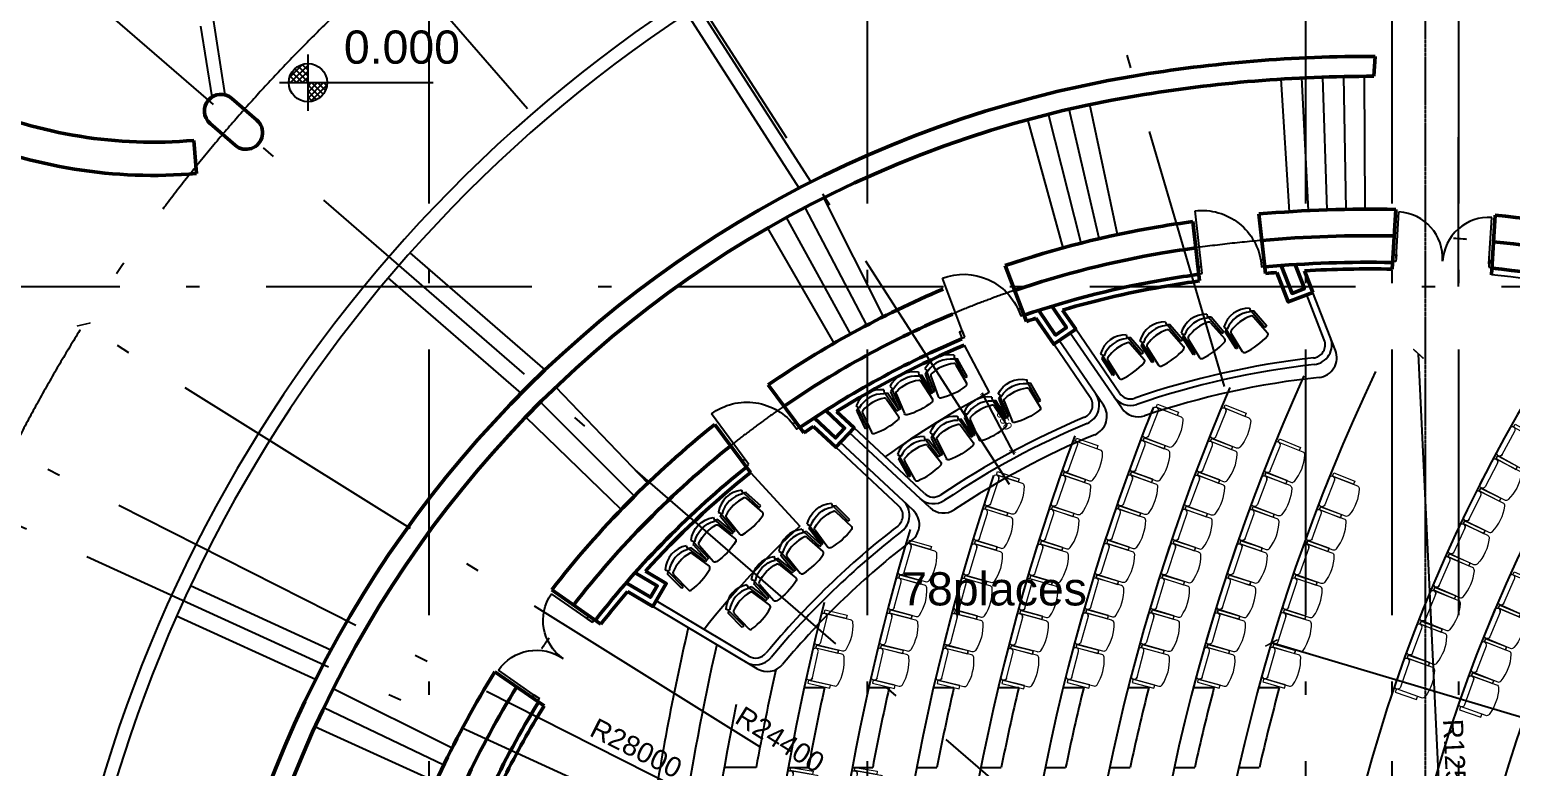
# Model space of a CAD drawing. Header units: millimetres. Extents: x 2558 to 253942, y 1343 to 186042.
# Drawn here: x 147993 to 170299, y 151502 to 162610 of the extents above; entities that cross this region are included whole.
import ezdxf

# ---------------------------------------------------------------- set-up
doc = ezdxf.new("R2010")
doc.units = ezdxf.units.MM
for name, pattern in [('DASHED', [0.75, 0.5, -0.25]), ('DOGSL_1', [0]), ('OSY', [6200, 4000, -1000, 200, -1000])]:
    doc.linetypes.add(name, pattern=pattern)
for name, color, linetype in [('axes', 40, 'OSY'), ('dim100', 7, 'Continuous'), ('DV', 70, 'Continuous'), ('F', 4, 'Continuous'), ('Furniture', 61, 'Continuous'), ('P', 3, 'Continuous'), ('R', 7, 'Continuous'), ('SEATS PARTER 54sm', 9, 'Continuous'), ('Text', 179, 'Continuous')]:
    doc.layers.add(name, color=color, linetype=linetype)
doc.layers.add('Kolumns', color=5, linetype='Continuous', lineweight=50)
doc.layers.add('ST', color=5, linetype='Continuous', lineweight=50)
doc.styles.add('DIM100', font='arial.ttf')
doc.styles.add('dim200', font='arial.ttf')
doc.styles.add('DIM_150', font='arial.ttf')
doc.dimstyles.new('DIM 50', dxfattribs={"dimtxt": 130, "dimasz": 75, "dimexe": 50, "dimexo": 50, "dimgap": 40, "dimtad": 1, "dimdec": 0, "dimzin": 0, "dimdsep": 46, "dimtxsty": 'dim200', "dimblk": 'ARCHTICK', "dimcen": 50, "dimdle": 50, "dimclrd": 256, "dimclre": 256, "dimclrt": 256, "dimaunit": 1, "dimadec": 4, "dimazin": 0, "dimtfac": 1, "dimtdec": 0, "dimtix": 1, "dimtofl": 0, "dimtmove": 0, "dimatfit": 0, "dimldrblk": 'DOT', "dimfxl": 1, "dimtolj": 1, "dimtzin": 0, "dimarcsym": 0})
doc.dimstyles.new('DIM100', dxfattribs={"dimtxt": 300, "dimasz": 150, "dimexe": 0, "dimexo": 100, "dimgap": 100, "dimtad": 1, "dimdec": 0, "dimzin": 0, "dimdsep": 46, "dimtxsty": 'DIM100', "dimblk": 'ARCHTICK', "dimcen": 200, "dimdle": 0.5, "dimclrt": 256, "dimaunit": 1, "dimazin": 0, "dimtfac": 1, "dimtdec": 0, "dimtix": 1, "dimtofl": 0, "dimtmove": 2, "dimatfit": 0, "dimldrblk": 'DOT', "dimfxl": 0, "dimtvp": 1.5, "dimtolj": 1, "dimtzin": 0, "dimarcsym": 0})

# ---------------------------------------------------------------- blocks, each defined once
blk = doc.blocks.new('otmetka')
at = {"color": 0}
for p, q in [((-277, 77), (-76, 278)), ((-263, 0), (1, 264)), ((1, 99), (-147, 247)), ((1, 189), (-85, 275)), ((-262, 0), (-286, 24)), ((-172, 0), (-270, 98)), ((-81, 0), (-240, 158)), ((1, 8), (-198, 208)), ((-172, 0), (1, 173)), ((-82, 0), (1, 83)), ((1, -234), (235, 0)), ((1, -144), (145, 0)), ((1, -53), (54, 0)), ((230, -175), (54, 0)), ((264, -119), (145, 0)), ((285, -49), (235, 0)), ((185, -221), (1, -37)), ((131, -257), (1, -128)), ((64, -281), (1, -218)), ((40, -285), (286, -39))]:
    blk.add_line(p, q, dxfattribs=at)
for p, q in [((0, 426), (0, -426)), ((-426, 0), (1885, 0))]:
    blk.add_line(p, q)
blk.add_circle((0, 0), 288)
blk = doc.blocks.new('_ArchTick')
at = {"color": 0, "linetype": 'ByBlock', "const_width": 0.15}
blk.add_lwpolyline([(-0.5, -0.5), (0.5, 0.5)], dxfattribs=at)
blk = doc.blocks.new('*D461')
at = {"layer": 'Defpoints', "color": 0, "transparency": 16777216}
for p in [(168900, 157729), (169501, 145243)]:
    blk.add_point(p, dxfattribs=at)
at = {"layer": 'dim100', "color": 0, "lineweight": -2, "transparency": 16777216}
blk.add_line((169501, 145243), (168900, 157729), dxfattribs=at)
at = {"layer": 'dim100', "color": 0, "lineweight": -2, "transparency": 16777216, "xscale": 150, "yscale": 150, "zscale": 150, "rotation": 92.7591076585115}
blk.add_blockref('_ArchTick', (168900, 157729), dxfattribs=at)
at = {"layer": 'dim100', "transparency": 16777216, "insert": (169453, 151498), "char_height": 300, "attachment_point": 5, "rotation": 272.7591, "style": 'DIM100'}
blk.add_mtext('\\A1;R12500', dxfattribs=at)
blk = doc.blocks.new('_Dot')
at = {"layer": 'P', "color": 0, "lineweight": -2}
blk.add_line((-0.5, 0), (-1, 0), dxfattribs=at)
at = {"layer": 'P', "color": 0, "const_width": 0.5}
blk.add_lwpolyline([(-0.25, 0, 1), (0.25, 0, 1)], format="xyb", close=True, dxfattribs=at)
blk = doc.blocks.new('*D288')
at = {"layer": 'axes', "color": 0, "lineweight": -2, "transparency": 16777216}
blk.add_line((169502, 145243), (144517, 157885), dxfattribs=at)
at = {"layer": 'Defpoints', "color": 0, "transparency": 16777216}
for p in [(144518, 157885), (169501, 145243)]:
    blk.add_point(p, dxfattribs=at)
at = {"layer": 'axes', "color": 0, "lineweight": -2, "transparency": 16777216, "xscale": 150, "yscale": 150, "zscale": 150, "rotation": 153.1605896453063}
blk.add_blockref('_ArchTick', (144518, 157885), dxfattribs=at)
at = {"layer": 'axes', "transparency": 16777216, "insert": (157124, 151790), "char_height": 300, "attachment_point": 5, "rotation": 333.1606, "style": 'DIM100'}
blk.add_mtext('\\A1;R28000', dxfattribs=at)
blk = doc.blocks.new('*D289')
at = {"layer": 'axes', "color": 0, "lineweight": -2, "transparency": 16777216}
blk.add_line((169502, 145243), (148807, 158171), dxfattribs=at)
at = {"layer": 'Defpoints', "color": 0, "transparency": 16777216}
for p in [(148807, 158171), (169501, 145243)]:
    blk.add_point(p, dxfattribs=at)
at = {"layer": 'axes', "color": 0, "lineweight": -2, "transparency": 16777216, "xscale": 150, "yscale": 150, "zscale": 150, "rotation": 148.0070886636174}
blk.add_blockref('_ArchTick', (148807, 158171), dxfattribs=at)
at = {"layer": 'axes', "transparency": 16777216, "insert": (159289, 151922), "char_height": 300, "attachment_point": 5, "rotation": 328.0071, "style": 'DIM100'}
blk.add_mtext('\\A1;R24400', dxfattribs=at)
blk = doc.blocks.new('*D300')
at = {"layer": 'Defpoints', "color": 0, "transparency": 16777216}
for p in [(166687, 153376), (194001, 145243)]:
    blk.add_point(p, dxfattribs=at)
at = {"layer": 'dim100', "color": 0, "lineweight": -2, "transparency": 16777216}
blk.add_line((194002, 145243), (166686, 153376), dxfattribs=at)
at = {"layer": 'dim100', "color": 0, "lineweight": -2, "transparency": 16777216, "xscale": 150, "yscale": 150, "zscale": 150, "rotation": 163.4195915115752}
blk.add_blockref('_ArchTick', (166687, 153376), dxfattribs=at)
at = {"layer": 'dim100', "transparency": 16777216, "insert": (180416, 149552), "char_height": 300, "attachment_point": 5, "rotation": 343.4196, "style": 'DIM100'}
blk.add_mtext('\\A1;R28500', dxfattribs=at)
blk = doc.blocks.new('77')
at = {"layer": 'DV'}
for p, q in [((50, 0), (50, -700)), ((1450, 0), (1450, -700))]:
    blk.add_line(p, q, dxfattribs=at)
for points in [[(50, 50), (0, 50), (0, -50), (50, -50)], [(1450, 50), (1500, 50), (1500, -50), (1450, -50)]]:
    blk.add_lwpolyline(points, close=True, dxfattribs=at)
for centre, start, end in [((50, 0), 270, 0), ((1450, 0), 180, 270)]:
    blk.add_arc(centre, 700, start, end, dxfattribs=at)
blk = doc.blocks.new('90')
at = {"layer": 'DV'}
blk.add_line((50, 0), (50, -900), dxfattribs=at)
for points in [[(50, 50), (50, -50), (0, -50), (0, 50)], [(1000, 50), (1000, -50), (950, -50), (950, 50)]]:
    blk.add_lwpolyline(points, close=True, dxfattribs=at)
blk.add_arc((50, 0), 900, 270, 0, dxfattribs=at)
blk = doc.blocks.new('C430')
at = {"linetype": 'DOGSL_1'}
for p, q in [((82, 190), (-210, 216)), ((211, 220), (160, 197)), ((82, -190), (-210, -216)), ((211, -220), (160, -197))]:
    blk.add_line(p, q, dxfattribs=at)
at = {"linetype": 'Continuous'}
for p, q in [((-129, 231), (-129, 261)), ((174, 204), (143, 248)), ((-129, -231), (-129, -261)), ((174, -204), (143, -248))]:
    blk.add_line(p, q, dxfattribs=at)
for p, q in [((-129, 261), (140, 242)), ((-129, 231), (165, 212)), ((-129, -231), (165, -212)), ((-129, -261), (140, -242))]:
    blk.add_line(p, q)
at = {"linetype": 'DOGSL_1'}
for centre, radius, start, end in [((-173, 159), 76.7, 142.3214, 155.7722), ((-212, 189), 27.4, 86.0279, 142.3212), ((77, 154), 36.8, 56.371, 82.2515), ((81, 157), 32.5, 24.2753, 58.9946), ((-173, -159), 76.7, 204.2278, 217.6786), ((77, -154), 36.8, 277.7485, 303.629), ((81, -157), 32.5, 301.0054, 335.7247), ((-212, -189), 27.4, 217.6788, 273.9721)]:
    blk.add_arc(centre, radius, start, end, dxfattribs=at)
for centre, radius, start, end in [((-76, 0), 361, 322.5632, 37.4365), ((685, 0), 947, 168.423, 191.577)]:
    blk.add_arc(centre, radius, start, end)
at = {"linetype": 'Continuous'}
for centre, radius, start, end in [((-415, 1), 552, 342.0039, 17.8524), ((-150, 0), 368, 327.6371, 32.3629)]:
    blk.add_arc(centre, radius, start, end, dxfattribs=at)
blk = doc.blocks.new('*D348')
at = {"layer": 'Defpoints', "color": 0, "transparency": 16777216}
for p in [(162439, 157147), (162793, 156259), (162881, 156306)]:
    blk.add_point(p, dxfattribs=at)
at = {"layer": 'dim100', "lineweight": -2, "transparency": 16777216}
for p, q in [((162395, 157123), (162306, 157077)), ((162327, 157144), (162816, 156215)), ((162837, 156283), (162748, 156236))]:
    blk.add_line(p, q, dxfattribs=at)
at = {"layer": 'dim100', "lineweight": -2, "transparency": 16777216, "xscale": 75, "yscale": 75, "zscale": 75}
for p, rotation in [((162350, 157100), 117.749181228183), ((162793, 156259), 297.749181228183)]:
    blk.add_blockref('_ArchTick', p, dxfattribs=dict(at, rotation=rotation))
at = {"layer": 'dim100', "transparency": 16777216, "insert": (162666, 156729), "char_height": 130, "attachment_point": 5, "rotation": 297.7492, "style": 'dim200'}
blk.add_mtext('\\A1;950', dxfattribs=at)

msp = doc.modelspace()

# ---------------------------------------------------------------- linework, layer by layer
at = {"layer": 'axes'}
for p, q in [((154001.4, 182593.4), (154001.4, 101893.4)), ((160601.4, 182593.4), (160601.4, 101893.4)), ((167201.4, 182593.4), (167201.4, 101893.4)), ((168501.4, 182593.4), (168501.4, 101893.4)), ((169501.4, 182593.4), (169501.4, 101893.4)), ((165979.7, 157237.1), (159077.3, 180744.6)), ((155487.4, 161416.4), (141773.2, 177243.4)), ((162743.4, 155759.1), (149497.7, 176369.8)), ((169501.4, 145243.4), (141538.7, 169473.3)), ((158131, 150436.1), (135845, 160613.8)), ((132951.4, 158743.4), (248059.2, 158743.4))]:
    msp.add_line(p, q, dxfattribs=at)
at = {"layer": 'axes', "color": 7}
msp.add_line((169501.4, 158743.4), (169501.4, 160993.4), dxfattribs=at)
at = {"layer": 'axes'}
msp.add_lwpolyline([(184501.4, 156693.7, -0.085567), (174506.5, 158416.8, 0.1275351), (165054.7, 159248.2, 0.8463785), (165054.7, 131238.7, 0.1275351), (174506.5, 132070, -0.085567), (184501.4, 133793.1, 0.0760907)], format="xyb", dxfattribs=at)
for radius, end in [(32000, 270), (30000, 271.14599), (28000, 270), (24400, 270)]:
    msp.add_arc((169501.4, 145243.4), radius, 90, end, dxfattribs=at)
at = {"layer": 'F'}
msp.add_arc((168177.4, 140606.1), 18401.8, 77.08758, 84.30846, dxfattribs=at)
at = {"layer": 'Kolumns'}
msp.add_lwpolyline([(151035.9, 161574.7, 1), (150708.5, 161196.8), (151086.3, 160869.4, 1), (151413.8, 161247.2)], format="xyb", close=True, dxfattribs=at)
for points in [[(166543.7, 159437.2, -0.0263706), (168535, 159504.5, -0.0263706)], [(162819.9, 158684, -0.040646), (165054.7, 159248.2, -0.0066296), (165550.1, 159324.4, -0.0066296)], [(170032.4, 159416.6, -0.0319745), (172415.8, 159026.6, -0.0319745)], [(166588.8, 159039.6, -0.0260042), (168510.9, 159104.9, -0.0260042)], [(162962.3, 158310, -0.0403902), (165120.8, 158853.7, -0.0064863), (165595.2, 158926.8, -0.0064863)], [(170008.4, 159017.1, -0.0316108), (172314.7, 158639.4, -0.0316108)], [(159351.2, 156941, -0.0509956), (161885.4, 158328.3, -0.0509956)], [(159589.6, 156619.5, -0.0504838), (162027.8, 157954.2, -0.0504838)], [(156180.8, 153946.1, -0.0595489), (158547.9, 156345.4, -0.0595489)], [(156509.8, 153717.7, -0.0589081), (158786.3, 156023.9, -0.0589081)], [(153949, 149790.2, -0.057079), (155325.4, 152714, -0.057079)], [(154332.5, 149675.4, -0.0564384), (155654.4, 152485.5, -0.0564384)]]:
    msp.add_lwpolyline(points, format="xyb", dxfattribs=at)
for points in [[(166833.8, 159059), (166996.8, 158639), (167183.2, 158711.4), (167042.9, 159073.1)], [(163183.1, 158382.9), (163436.8, 158012.3), (163601.9, 158125.3), (163382.7, 158445.3)], [(159806.6, 156761.3), (160125.6, 156463.7), (160262, 156609.9), (159978.8, 156874.1)], [(156972.6, 154281.1), (157337.6, 154063.1), (157440.1, 154234.8), (157106.9, 154433.8)]]:
    msp.add_lwpolyline(points, dxfattribs=at)
at = {"layer": 'P'}
for p, q in [((159756, 160315.1), (157943.7, 163135)), ((150935.7, 161627.5), (150738.7, 162892.9)), ((159577.3, 160223.2), (157884.4, 162857.4)), ((150738.1, 161596.7), (150571.9, 162664.5)), ((166958.2, 159869.3), (166831.8, 161865.3)), ((167242.9, 159885.2), (167146.1, 161882.9)), ((167527.9, 159896.9), (167460.6, 161895.8)), ((167813.1, 159904.4), (167775.3, 161904.1)), ((168098.3, 159907.7), (168090.1, 161907.7)), ((163821.1, 159397.6), (163330.7, 161336.5)), ((164094, 159463.8), (163640.9, 161411.8)), ((164368.1, 159524.8), (163952.6, 161481.2)), ((163549.6, 159326.1), (163021.9, 161255.3)), ((160848.2, 158290.1), (159950.6, 160077.3)), ((160351.4, 158028.4), (159385.6, 159779.8)), ((160598.6, 158161.7), (159666.7, 159931.3)), ((160106.8, 157890.5), (159107.6, 159623)), ((155752.7, 157487.5), (153719.9, 159248.9)), ((155394.5, 157136.3), (153392.5, 158871.1)), ((167483.4, 157937.8), (167219.4, 158618.1)), ((167651.5, 157781), (167312.6, 158654.3)), ((163601.9, 158125.3), (163436.8, 158012.3)), ((164434.1, 156909.9), (163658.4, 158042.7)), ((164399.3, 157137.7), (163740.9, 158099.2)), ((162063.4, 157860.7), (162439, 157146.6)), ((163960.5, 157070.6), (163410.8, 157873.3)), ((164158.6, 156958.2), (163493.3, 157929.8)), ((157296.9, 155781.8), (155912.7, 157225.4)), ((157096.1, 155585.5), (155684.4, 157002.3)), ((156899.1, 155385.4), (155460.4, 156774.8)), ((160262, 156609.9), (160125.6, 156463.7)), ((161463.4, 155626.1), (160403.4, 156614.8)), ((161291.7, 155376), (160198.7, 156395.5)), ((161544.7, 155413.5), (160335.2, 156541.7)), ((161075.2, 155441.2), (160130.5, 156322.3)), ((158845.8, 155943.5), (159589.3, 155136.4)), ((152528.9, 153269.3), (150413.4, 154235.5)), ((157440.1, 154234.8), (157337.6, 154063.1)), ((158944.1, 152987.3), (157372.1, 153926)), ((158821.5, 153176.9), (157423.4, 154011.8)), ((152297.6, 152825.3), (150205.7, 153780.6)), ((154351.4, 151790), (152563.8, 152686.8)), ((159652.1, 152702.7), (159959.2, 152702.7)), ((160624.9, 152702.7), (160932.4, 152702.7)), ((161599.1, 152702.7), (161907, 152702.7)), ((162574.7, 152702.7), (162883.1, 152702.7)), ((163551.9, 152702.7), (163860.9, 152702.7)), ((164530.9, 152702.7), (164840.5, 152702.7)), ((165511.9, 152702.7), (165822.1, 152702.7)), ((166495, 152702.7), (166806, 152702.7)), ((154228, 151537.8), (152423.4, 152400.1)), ((154109.3, 151283.3), (152288.5, 152110.7)), ((158930.7, 151502.7), (158448.3, 151502.7)), ((159413.3, 151502.7), (159718.3, 151502.7)), ((160379.2, 151502.7), (160684.4, 151502.7)), ((161346, 151502.7), (161651.5, 151502.7)), ((162313.8, 151502.7), (162619.7, 151502.7)), ((163282.8, 151502.7), (163589, 151502.7)), ((164252.9, 151502.7), (164559.6, 151502.7)), ((165224.4, 151502.7), (165531.5, 151502.7)), ((166197.4, 151502.7), (166505, 151502.7))]:
    msp.add_line(p, q, dxfattribs=at)
for centre, radius, start, end in [((169501.4, 145243.4), 21300, 122.86177, 180), ((169501.4, 145243.4), 21100, 123.40615, 180), ((167296.9, 157865.5), 200, 276.34931, 21.20566), ((167296.9, 157865.5), 300, 276.34931, 21.20566), ((167371.8, 157672.5), 300, 276.10599, 21.20566), ((168701.4, 145243.4), 12500, 96.34931, 109.01129), ((168701.4, 145243.4), 12400, 96.34931, 109.01129), ((190501.4, 145243.4), 23200, 148.05851, 211.26315), ((194001.4, 145243.4), 29449.8, 155.62958, 204.26217), ((168701.4, 145243.4), 12200, 96.10599, 108.75881), ((194001.4, 145243.4), 28499.8, 154.60656, 205.32595), ((168701.4, 145243.4), 13450, 117.74918, 125.57672), ((194001.4, 145243.4), 30399.8, 156.79544, 203.05234), ((163795.4, 156957.6), 200, 292.7242, 34.40104), ((163795.4, 156957.6), 300, 292.7242, 34.40104), ((164564.3, 157250.7), 300, 214.40104, 289.01129), ((164564.3, 157250.7), 200, 214.40104, 289.01129), ((190501.4, 145243.4), 22200, 147.82141, 212.17859), ((194001.4, 145243.4), 31349.8, 158.11634, 201.68264), ((163911.1, 156788.7), 300, 292.54948, 34.40104), ((164681.6, 157079.4), 300, 214.40104, 288.75881), ((168701.4, 145243.4), 12500, 112.7242, 123.99889), ((168701.4, 145243.4), 12400, 112.7242, 123.99889), ((190501.4, 145243.4), 21200, 147.07226, 212.92774), ((194001.4, 145243.4), 32299.8, 159.61235, 200.13054), ((168742.5, 145152.9), 12299, 112.54948, 123.7149), ((194001.4, 145243.4), 33249.8, 161.31568, 198.35971), ((160938.8, 155294.9), 300, 307.6782, 46.99266), ((161599.8, 155772.3), 300, 226.99266, 303.99889), ((161599.8, 155772.3), 200, 226.99266, 303.99889), ((160938.8, 155294.9), 200, 307.6782, 46.99266), ((161087.1, 155156.6), 300, 307.52781, 46.99266), ((161749.3, 155632.9), 300, 226.99266, 303.7149), ((168701.4, 145243.4), 13450, 132.64718, 141.69705), ((168701.4, 145243.4), 12500, 127.6782, 140.3419), ((168701.4, 145243.4), 12400, 127.6782, 140.3419), ((194001.4, 145243.4), 34199.8, 163.27988, 196.3089), ((168701.4, 145243.4), 12200, 127.52781, 140.19974), ((194001.4, 145243.4), 35149.8, 165.60123, 193.86476), ((194001.4, 145243.4), 37049.8, 166.95499, 171.79386), ((194001.4, 145243.4), 36574.8, 167.19406, 171.61151), ((158924.1, 153348.6), 300, 239.15497, 320.3419), ((158924.1, 153348.6), 200, 239.15497, 320.3419), ((159097.9, 153244.8), 300, 239.15497, 320.19974), ((194001.4, 145243.4), 35624.8, 167.46841, 169.88065), ((194001.4, 145243.4), 34849.8, 167.6408, 169.65317), ((194001.4, 145243.4), 33899.8, 167.28873, 169.35988), ((194001.4, 145243.4), 32949.8, 166.91584, 169.04937), ((194001.4, 145243.4), 31999.8, 166.52018, 168.72007), ((194001.4, 145243.4), 31049.8, 166.0996, 168.3702), ((194001.4, 145243.4), 30099.8, 165.65163, 167.99777), ((194001.4, 145243.4), 29149.8, 165.17347, 167.6005), ((194001.4, 145243.4), 28199.8, 164.66192, 167.17578), ((194001.4, 145243.4), 36099.8, 168.48254, 192.56024)]:
    msp.add_arc(centre, radius, start, end, dxfattribs=at)
at = {"layer": 'R', "color": 7, "linetype": 'DASHED'}
msp.add_line((169001.4, 182593.4), (169001.4, 109343.4), dxfattribs=at)
at = {"layer": 'SEATS PARTER 54sm', "linetype": 'Continuous', "lineweight": 0}
for points in [[(164982, 156866.8), (164835.7, 156494.5, -1), (164751.9, 156527.4), (164898.2, 156899.7, -1), (164982, 156866.8, 0.4142126), (164956.6, 156925.1), (164951.9, 156926.9), (164970.2, 156973.5), (165286.7, 156849.1), (165268.4, 156802.5), (164951.9, 156926.9), (165327.2, 156779.4, -0.3245338), (165355.6, 156734.9, -0.1591003), (165199, 156336.6, -0.3245338), (165147.9, 156323.4), (164772.7, 156470.9), (164754.4, 156424.4), (165070.8, 156300), (165089.1, 156346.5)], [(166003, 156854.9), (165852.2, 156484.4, -1), (165768.9, 156518.3), (165919.7, 156888.8, -1), (166003, 156854.9, 0.4142126), (165978.3, 156913.5), (165973.7, 156915.4), (165992.5, 156961.7), (166307.4, 156833.6), (166288.6, 156787.2), (165973.7, 156915.4), (166347.1, 156763.4, -0.3245338), (166375, 156718.6, -0.1591003), (166213.7, 156322.2, -0.3245338), (166162.4, 156309.6), (165788.9, 156461.6), (165770.1, 156415.3), (166085, 156287.1), (166103.9, 156333.4)], [(170159.8, 156213), (170352.7, 156563.4, 1), (170273.9, 156606.8), (170081, 156256.4, 1), (170159.8, 156213, -0.4142126), (170098.7, 156195.3), (170094.3, 156197.7), (170070.2, 156153.9), (170368.1, 155989.9), (170392.2, 156033.7), (170094.3, 156197.7), (170447.5, 156003.3, 0.3245338), (170500, 156009.8, 0.1591003), (170706.3, 156384.7, 0.3245338), (170683.8, 156432.5), (170330.6, 156627), (170354.7, 156670.8), (170652.6, 156506.8), (170628.5, 156463)], [(163632.5, 155979.1), (163768.2, 156355.4, 1), (163683.5, 156385.9), (163547.8, 156009.6, 1), (163632.5, 155979.1, -0.4142126), (163574.9, 155952), (163570.2, 155953.7), (163553.3, 155906.7), (163873.1, 155791.4), (163890.1, 155838.4), (163570.2, 155953.7), (163949.5, 155817, 0.3245338), (164000.3, 155831.7, 0.1591003), (164145.4, 156234.2, 0.3245338), (164115.7, 156277.9), (163736.4, 156414.7), (163753.4, 156461.7), (164073.2, 156346.4), (164056.2, 156299.4)], [(164643.9, 155984.3), (164783.8, 156359, 1), (164699.4, 156390.5), (164559.6, 156015.7, 1), (164643.9, 155984.3, -0.4142126), (164586, 155957.9), (164581.3, 155959.6), (164563.9, 155912.8), (164882.4, 155793.9), (164899.9, 155840.7), (164581.3, 155959.6), (164959.1, 155818.7, 0.3245338), (165010, 155832.8, 0.1591003), (165159.6, 156233.7, 0.3245338), (165130.4, 156277.7), (164752.6, 156418.7), (164770.1, 156465.5), (165088.7, 156346.7), (165071.2, 156299.8)], [(165654.6, 155976.3), (165798.7, 156349.4, 1), (165714.7, 156381.8), (165570.6, 156008.7, 1), (165654.6, 155976.3, -0.4142126), (165596.4, 155950.5), (165591.7, 155952.3), (165573.7, 155905.7), (165890.9, 155783.2), (165908.9, 155829.8), (165591.7, 155952.3), (165967.8, 155807.1, 0.3245338), (166018.9, 155820.6, 0.1591003), (166173.1, 156219.8, 0.3245338), (166144.4, 156264.2), (165768.3, 156409.4), (165786.3, 156456.1), (166103.4, 156333.6), (166085.4, 156286.9)], [(166669.9, 155969.1), (166818.6, 156340.4, 1), (166735, 156373.9), (166586.4, 156002.5, 1), (166669.9, 155969.1, -0.4142126), (166611.4, 155944), (166606.8, 155945.9), (166588.2, 155899.5), (166903.8, 155773.1), (166922.4, 155819.5), (166606.8, 155945.9), (166981.1, 155796, 0.3245338), (167032.3, 155808.9, 0.1591003), (167191.4, 156206.2, 0.3245338), (167163.2, 156250.9), (166788.9, 156400.8), (166807.5, 156447.2), (167123.1, 156320.8), (167104.5, 156274.4)], [(170090.5, 156083.5), (169906, 155728.7, -1), (169826.1, 155770.2), (170010.7, 156125.1, -1), (170090.5, 156083.5, 0.4142126), (170071.4, 156144.2), (170066.9, 156146.5), (170090, 156190.9), (170391.6, 156034), (170368.6, 155989.7), (170066.9, 156146.5), (170424.6, 155960.5, -0.3245338), (170448.3, 155913.2, -0.1591003), (170250.8, 155533.6, -0.3245338), (170198.5, 155525.8), (169840.8, 155711.8), (169817.8, 155667.4), (170119.4, 155510.6), (170142.5, 155554.9)], [(162582.6, 155849.4), (162457, 155469.7, -1), (162371.5, 155497.9), (162497.2, 155877.7, -1), (162582.6, 155849.4, 0.4142126), (162554.1, 155906.3), (162549.3, 155907.8), (162565, 155955.3), (162887.8, 155848.5), (162872.1, 155801), (162549.3, 155907.8), (162932.1, 155781.2, -0.3245338), (162962.9, 155738.3, -0.1591003), (162828.5, 155332, -0.3245338), (162778.2, 155316), (162395.4, 155442.6), (162379.7, 155395.2), (162702.5, 155288.4), (162718.2, 155335.8)], [(163584.5, 155842.4), (163455.3, 155463.8, -1), (163370.1, 155492.9), (163499.4, 155871.5, -1), (163584.5, 155842.4, 0.4142126), (163556.5, 155899.5), (163551.8, 155901.1), (163567.9, 155948.4), (163889.7, 155838.5), (163873.5, 155791.2), (163551.8, 155901.1), (163933.3, 155770.8, -0.3245338), (163963.7, 155727.6, -0.1591003), (163825.4, 155322.7, -0.3245338), (163774.9, 155307.1), (163393.4, 155437.4), (163377.2, 155390.1), (163699, 155280.2), (163715.1, 155327.5)], [(164594.4, 155847.9), (164461.1, 155470.8, -1), (164376.3, 155500.8), (164509.5, 155877.9, -1), (164594.4, 155847.9, 0.4142126), (164567, 155905.4), (164562.3, 155907), (164578.9, 155954.2), (164899.5, 155840.9), (164882.8, 155793.7), (164562.3, 155907), (164942.4, 155772.7, -0.3245338), (164972.4, 155729.2, -0.1591003), (164829.8, 155325.7, -0.3245338), (164779.1, 155310.7), (164399, 155445), (164382.3, 155397.9), (164702.9, 155284.6), (164719.6, 155331.7)], [(165603.5, 155840.4), (165466.1, 155464.7, -1), (165381.6, 155495.6), (165519, 155871.3, -1), (165603.5, 155840.4, 0.4142126), (165576.7, 155898.1), (165572, 155899.8), (165589.2, 155946.7), (165908.5, 155830), (165891.3, 155783), (165572, 155899.8), (165950.6, 155761.3, -0.3245338), (165980.2, 155717.5, -0.1591003), (165833.2, 155315.6, -0.3245338), (165782.4, 155301.1), (165403.7, 155439.6), (165386.5, 155392.6), (165705.9, 155275.9), (165723, 155322.8)], [(166617.1, 155833.6), (166475.4, 155459.6, -1), (166391.2, 155491.4), (166533, 155865.5, -1), (166617.1, 155833.6, 0.4142126), (166591, 155891.6), (166586.3, 155893.4), (166604, 155940.2), (166922, 155819.7), (166904.3, 155772.9), (166586.3, 155893.4), (166963.4, 155750.5, -0.3245338), (166992.4, 155706.4, -0.1591003), (166840.7, 155306.2, -0.3245338), (166789.7, 155292.3), (166412.7, 155435.2), (166395, 155388.4), (166712.9, 155268), (166730.6, 155314.7)], [(167636.2, 155828.5), (167489.8, 155456.2, -1), (167406, 155489.2), (167552.4, 155861.4, -1), (167636.2, 155828.5, 0.4142126), (167610.8, 155886.8), (167606.1, 155888.6), (167624.4, 155935.2), (167940.8, 155810.7), (167922.5, 155764.2), (167606.1, 155888.6), (167981.3, 155741.1, -0.3245338), (168009.8, 155696.5, -0.1591003), (167853.1, 155298.3, -0.3245338), (167802, 155285.1), (167426.8, 155432.6), (167408.5, 155386.1), (167724.9, 155261.7), (167743.2, 155308.2)], [(169663.7, 155238.4), (169839.8, 155597.6, 1), (169759, 155637.2), (169582.8, 155278.1, 1), (169663.7, 155238.4, -0.4142126), (169603.4, 155217.8), (169598.9, 155220), (169576.9, 155175.2), (169882.2, 155025.5), (169904.2, 155070.4), (169598.9, 155220), (169961, 155042.5, 0.3245338), (170013, 155051.6, 0.1591003), (170201.4, 155435.8, 0.3245338), (170176.7, 155482.5), (169814.7, 155660), (169836.7, 155704.9), (170142, 155555.2), (170120, 155510.3)], [(162293.3, 154950.1), (162412.7, 155331.9, 1), (162326.8, 155358.7), (162207.4, 154977, 1), (162293.3, 154950.1, -0.4142126), (162236.9, 154920.6), (162232.1, 154922.1), (162217.2, 154874.3), (162541.7, 154772.9), (162556.6, 154820.6), (162232.1, 154922.1), (162616.9, 154801.7, 0.3245338), (162667, 154818.6, 0.1591003), (162794.7, 155227, 0.3245338), (162763.2, 155269.4), (162378.4, 155389.7), (162393.3, 155437.5), (162717.8, 155336), (162702.9, 155288.3)], [(163286.7, 154945.7), (163409.6, 155326.3, 1), (163323.9, 155354), (163201.1, 154973.3, 1), (163286.7, 154945.7, -0.4142126), (163230.1, 154916.6), (163225.3, 154918.2), (163210, 154870.6), (163533.5, 154766.2), (163548.9, 154813.8), (163225.3, 154918.2), (163609, 154794.4, 0.3245338), (163659.3, 154810.8, 0.1591003), (163790.7, 155218, 0.3245338), (163759.5, 155260.7), (163375.8, 155384.5), (163391.2, 155432.1), (163714.7, 155327.7), (163699.4, 155280.1)], [(164287.3, 154954.2), (164414, 155333.6, 1), (164328.6, 155362.1), (164201.9, 154982.7, 1), (164287.3, 154954.2, -0.4142126), (164230.4, 154925.8), (164225.6, 154927.4), (164209.8, 154879.9), (164532.3, 154772.3), (164548.1, 154819.7), (164225.6, 154927.4), (164608, 154799.7, 0.3245338), (164658.4, 154815.6, 0.1591003), (164794, 155221.5, 0.3245338), (164763.2, 155264.5), (164380.8, 155392.1), (164396.6, 155439.6), (164719.1, 155331.9), (164703.3, 155284.5)], [(165286.9, 154949.8), (165417.5, 155327.9, 1), (165332.4, 155357.2), (165201.8, 154979.2, 1), (165286.9, 154949.8, -0.4142126), (165229.7, 154921.9), (165224.9, 154923.6), (165208.6, 154876.3), (165530, 154765.3), (165546.3, 154812.6), (165224.9, 154923.6), (165606, 154791.9, 0.3245338), (165656.6, 154807.3, 0.1591003), (165796.3, 155211.8, 0.3245338), (165766, 155255.1), (165384.9, 155386.7), (165401.2, 155434), (165722.6, 155323), (165706.3, 155275.7)], [(166290.4, 154946.5), (166425.2, 155323.1, 1), (166340.4, 155353.5), (166205.7, 154976.8, 1), (166290.4, 154946.5, -0.4142126), (166232.9, 154919.3), (166228.2, 154921), (166211.3, 154873.9), (166531.4, 154759.4), (166548.3, 154806.4), (166228.2, 154921), (166607.8, 154785.2, 0.3245338), (166658.5, 154800, 0.1591003), (166802.7, 155202.9, 0.3245338), (166772.9, 155246.5), (166393.2, 155382.3), (166410.1, 155429.4), (166730.2, 155314.9), (166713.4, 155267.8)], [(167298.6, 154945.3), (167437.8, 155320.3, 1), (167353.4, 155351.6), (167214.2, 154976.6, 1), (167298.6, 154945.3, -0.4142126), (167240.7, 154918.8), (167236, 154920.5), (167218.6, 154873.6), (167537.3, 154755.3), (167554.8, 154802.1), (167236, 154920.5), (167614, 154780.1, 0.3245338), (167664.9, 154794.4, 0.1591003), (167813.8, 155195.5, 0.3245338), (167784.5, 155239.5), (167406.6, 155379.8), (167424, 155426.7), (167742.7, 155308.4), (167725.3, 155261.5)], [(169600.6, 155105.8), (169433, 154742.6, -1), (169351.3, 154780.3), (169518.8, 155143.5, -1), (169600.6, 155105.8, 0.4142126), (169578.6, 155165.5), (169574, 155167.6), (169595, 155213), (169903.7, 155070.6), (169882.7, 155025.2), (169574, 155167.6), (169940.1, 154998.7, -0.3245338), (169966, 154952.6, -0.1591003), (169786.7, 154564.1, -0.3245338), (169734.9, 154553.8), (169368.8, 154722.7), (169347.8, 154677.3), (169656.5, 154534.9), (169677.5, 154580.3)], [(161262.4, 154818.8), (161152.3, 154434.2, -1), (161065.8, 154459), (161175.8, 154843.5, -1), (161262.4, 154818.8, 0.4142126), (161231.5, 154874.4), (161226.7, 154875.8), (161240.4, 154923.9), (161567.3, 154830.3), (161553.6, 154782.3), (161226.7, 154875.8), (161614.3, 154764.9, -0.3245338), (161646.9, 154723.3, -0.1591003), (161529.2, 154311.9, -0.3245338), (161479.5, 154293.8), (161091.9, 154404.7), (161078.1, 154356.6), (161405, 154263.1), (161418.8, 154311.2)], [(162251.2, 154811.6), (162138.1, 154427.9, -1), (162051.8, 154453.4), (162164.9, 154837, -1), (162251.2, 154811.6, 0.4142126), (162220.7, 154867.5), (162216, 154868.9), (162230.1, 154916.8), (162556.2, 154820.7), (162542.1, 154772.7), (162216, 154868.9), (162602.7, 154754.9, -0.3245338), (162634.9, 154713, -0.1591003), (162513.9, 154302.6, -0.3245338), (162464.1, 154284.9), (162077.4, 154398.9), (162063.3, 154350.9), (162389.4, 154254.8), (162403.5, 154302.7)], [(163243.4, 154807.4), (163127, 154424.7, -1), (163040.9, 154450.9), (163157.3, 154833.6, -1), (163243.4, 154807.4, 0.4142126), (163213.4, 154863.5), (163208.7, 154865), (163223.2, 154912.8), (163548.5, 154813.9), (163533.9, 154766.1), (163208.7, 154865), (163594.4, 154747.7, -0.3245338), (163626.3, 154705.5, -0.1591003), (163501.8, 154296.1, -0.3245338), (163451.8, 154278.9), (163066.1, 154396.2), (163051.5, 154348.4), (163376.8, 154249.4), (163391.4, 154297.3)], [(164242.6, 154816.2), (164122.5, 154434.7, -1), (164036.7, 154461.7), (164156.7, 154843.2, -1), (164242.6, 154816.2, 0.4142126), (164213.1, 154872.7), (164208.4, 154874.2), (164223.4, 154921.9), (164547.7, 154819.8), (164532.7, 154772.1), (164208.4, 154874.2), (164593, 154753.2, -0.3245338), (164624.5, 154710.7, -0.1591003), (164496, 154302.5, -0.3245338), (164445.9, 154285.8), (164061.3, 154406.8), (164046.3, 154359.1), (164370.6, 154257), (164385.6, 154304.7)], [(165240.7, 154812.1), (165117, 154431.7, -1), (165031.4, 154459.6), (165155.1, 154839.9, -1), (165240.7, 154812.1, 0.4142126), (165211.9, 154868.8), (165207.1, 154870.4), (165222.6, 154917.9), (165545.9, 154812.7), (165530.4, 154765.2), (165207.1, 154870.4), (165590.5, 154745.6, -0.3245338), (165621.6, 154702.9, -0.1591003), (165489.2, 154295.9, -0.3245338), (165438.9, 154279.7), (165055.5, 154404.4), (165040, 154356.9), (165363.3, 154251.7), (165378.8, 154299.2)], [(166242.7, 154809.2), (166115, 154430.1, -1), (166029.7, 154458.9), (166157.4, 154837.9, -1), (166242.7, 154809.2, 0.4142126), (166214.4, 154866.2), (166209.7, 154867.8), (166225.7, 154915.2), (166547.8, 154806.6), (166531.9, 154759.2), (166209.7, 154867.8), (166591.8, 154739, -0.3245338), (166622.4, 154696, -0.1591003), (166485.7, 154290.4, -0.3245338), (166435.3, 154274.7), (166053.2, 154403.5), (166037.2, 154356.1), (166359.4, 154247.5), (166375.4, 154294.9)], [(167249.2, 154808.3), (167117.2, 154430.7, -1), (167032.2, 154460.4), (167164.2, 154838, -1), (167249.2, 154808.3, 0.4142126), (167221.6, 154865.7), (167216.8, 154867.3), (167233.3, 154914.5), (167554.3, 154802.3), (167537.8, 154755.1), (167216.8, 154867.3), (167597.4, 154734.3, -0.3245338), (167627.6, 154690.8, -0.1591003), (167486.3, 154286.9, -0.3245338), (167435.7, 154271.7), (167055.1, 154404.8), (167038.6, 154357.6), (167359.6, 154245.4), (167376.1, 154292.6)], [(169214.1, 154241.5), (169373.1, 154608.6, 1), (169290.5, 154644.3), (169131.6, 154277.2, 1), (169214.1, 154241.5, -0.4142126), (169155, 154218.1), (169150.4, 154220), (169130.5, 154174.2), (169442.5, 154039.1), (169462.4, 154085), (169150.4, 154220), (169520.4, 154059.9, 0.3245338), (169572, 154071.3, 0.1591003), (169742, 154464.1, 0.3245338), (169715.1, 154509.5), (169345.1, 154669.7), (169364.9, 154715.6), (169676.9, 154580.5), (169657.1, 154534.6)], [(161009.8, 153908.6), (161113.7, 154294.9, 1), (161026.7, 154318.2), (160922.9, 153932, 1), (161009.8, 153908.6, -0.4142126), (160954.6, 153876.8), (160949.8, 153878.1), (160936.8, 153829.8), (161265.2, 153741.5), (161278.1, 153789.8), (160949.8, 153878.1), (161339.2, 153773.4, 0.3245338), (161388.5, 153792.3, 0.1591003), (161499.7, 154205.5, 0.3245338), (161466.4, 154246.6), (161077.1, 154351.3), (161090, 154399.6), (161418.4, 154311.3), (161405.4, 154263)], [(161991.5, 153903.2), (162098.3, 154288.7, 1), (162011.6, 154312.8), (161904.8, 153927.3, 1), (161991.5, 153903.2, -0.4142126), (161936.1, 153871.9), (161931.3, 153873.2), (161918, 153825), (162245.6, 153734.3), (162259, 153782.5), (161931.3, 153873.2), (162319.9, 153765.6, 0.3245338), (162369.4, 153784.1, 0.1591003), (162483.6, 154196.5, 0.3245338), (162450.7, 154237.8), (162062.1, 154345.4), (162075.5, 154393.6), (162403.1, 154302.9), (162389.8, 154254.7)], [(162976.1, 153901.1), (163086, 154285.7, 1), (162999.5, 154310.4), (162889.6, 153925.8, 1), (162976.1, 153901.1, -0.4142126), (162920.5, 153870.2), (162915.7, 153871.6), (162901.9, 153823.5), (163228.8, 153730.1), (163242.6, 153778.2), (162915.7, 153871.6), (163303.3, 153760.8, 0.3245338), (163353, 153778.9, 0.1591003), (163470.6, 154190.3, 0.3245338), (163438, 154231.9), (163050.3, 154342.7), (163064, 154390.8), (163391, 154297.4), (163377.2, 154249.3)], [(163966.8, 153912.3), (164080.2, 154295.9, 1), (163993.9, 154321.5), (163880.5, 153937.9, 1), (163966.8, 153912.3, -0.4142126), (163910.9, 153881.9), (163906.1, 153883.4), (163891.9, 153835.4), (164218, 153739), (164232.1, 153787), (163906.1, 153883.4), (164292.7, 153769.1, 0.3245338), (164342.6, 153786.7, 0.1591003), (164463.9, 154197.1, 0.3245338), (164431.6, 154239), (164045, 154353.3), (164059.2, 154401.2), (164385.2, 154304.8), (164371, 154256.9)], [(164956.4, 153910.7), (165073.3, 154293.2, 1), (164987.2, 154319.6), (164870.3, 153937, 1), (164956.4, 153910.7, -0.4142126), (164900.2, 153880.8), (164895.4, 153882.3), (164880.8, 153834.5), (165205.9, 153735.1), (165220.5, 153782.9), (164895.4, 153882.3), (165281, 153764.5, 0.3245338), (165331, 153781.6, 0.1591003), (165456, 154190.9, 0.3245338), (165424.2, 154233.1), (165038.6, 154350.9), (165053.2, 154398.7), (165378.4, 154299.3), (165363.8, 154251.5)], [(165949.1, 153910.6), (166069.8, 154291.9, 1), (165984, 154319.1), (165863.3, 153937.7, 1), (165949.1, 153910.6, -0.4142126), (165892.6, 153881.3), (165887.9, 153882.8), (165872.8, 153835.1), (166197, 153732.5), (166212, 153780.2), (165887.9, 153882.8), (166272.3, 153761.1, 0.3245338), (166322.4, 153777.8, 0.1591003), (166451.5, 154185.8, 0.3245338), (166420.1, 154228.3), (166035.7, 154349.9), (166050.8, 154397.6), (166375, 154295), (166359.9, 154247.4)], [(166945.7, 153912.8), (167070.5, 154292.9, 1), (166985, 154321), (166860.2, 153940.9, 1), (166945.7, 153912.8, -0.4142126), (166888.9, 153884.1), (166884.2, 153885.7), (166868.6, 153838.2), (167191.6, 153732.1), (167207.2, 153779.6), (166884.2, 153885.7), (167267.3, 153759.9, 0.3245338), (167317.6, 153776.1, 0.1591003), (167451, 154182.7, 0.3245338), (167420.1, 154225.5), (167037, 154351.2), (167052.6, 154398.7), (167375.6, 154292.7), (167360, 154245.2)], [(170187.1, 153973.9), (170348.4, 154340, 1), (170266, 154376.3), (170104.7, 154010.2, 1), (170187.1, 153973.9, -0.4142126), (170127.8, 153950.9), (170123.2, 153952.9), (170103.1, 153907.1), (170414.2, 153770.1), (170434.4, 153815.8), (170123.2, 153952.9), (170492.2, 153790.4, 0.3245338), (170543.8, 153801.5, 0.1591003), (170716.4, 154193.1, 0.3245338), (170689.7, 154238.8), (170320.8, 154401.3), (170340.9, 154447.1), (170652.1, 154310), (170631.9, 154264.2)], [(169157.4, 154106), (169007.2, 153735.3, -1), (168923.8, 153769.1), (169074, 154139.8, -1), (169157.4, 154106, 0.4142126), (169132.6, 154164.6), (169128, 154166.5), (169146.7, 154212.9), (169461.9, 154085.2), (169443.1, 154038.8), (169128, 154166.5), (169501.6, 154015.1, -0.3245338), (169529.6, 153970.3, -0.1591003), (169369, 153573.7, -0.3245338), (169317.7, 153561), (168944, 153712.4), (168925.2, 153666), (169240.3, 153538.4), (169259.1, 153584.7)], [(170129.5, 153838.5), (169977.3, 153468.6, -1), (169894.1, 153502.8), (170046.2, 153872.8, -1), (170129.5, 153838.5, 0.4142126), (170105, 153897.3), (170100.3, 153899.2), (170119.3, 153945.4), (170433.8, 153816.1), (170414.8, 153769.8), (170100.3, 153899.2), (170473.2, 153745.8, -0.3245338), (170501, 153700.8, -0.1591003), (170338.2, 153305.1, -0.3245338), (170286.8, 153292.6), (169913.9, 153446), (169894.9, 153399.7), (170209.4, 153270.4), (170228.4, 153316.7)], [(159993.4, 153769.7), (159898.3, 153381.1, -1), (159810.9, 153402.5), (159905.9, 153791.1, -1), (159993.4, 153769.7, 0.4142126), (159960.3, 153824.1), (159955.5, 153825.3), (159967.4, 153873.8), (160297.6, 153793), (160285.7, 153744.5), (159955.5, 153825.3), (160347.1, 153729.5, -0.3245338), (160381.3, 153689.1, -0.1591003), (160279.6, 153273.5, -0.3245338), (160230.7, 153253.5), (159839, 153349.3), (159827.2, 153300.7), (160157.4, 153219.9), (160169.3, 153268.5)], [(160973.3, 153768.6), (160875.6, 153380.7, -1), (160788.4, 153402.7), (160886.1, 153790.6, -1), (160973.3, 153768.6, 0.4142126), (160940.7, 153823.2), (160935.8, 153824.5), (160948.1, 153873), (161277.8, 153789.9), (161265.5, 153741.4), (160935.8, 153824.5), (161326.8, 153726, -0.3245338), (161360.7, 153685.5, -0.1591003), (161256.2, 153270.5, -0.3245338), (161207.1, 153250.8), (160816.2, 153349.3), (160803.9, 153300.8), (161133.6, 153217.8), (161145.9, 153266.3)], [(161954, 153763.4), (161853.6, 153376.2, -1), (161766.5, 153398.8), (161866.9, 153786, -1), (161954, 153763.4, 0.4142126), (161921.8, 153818.3), (161916.9, 153819.5), (161929.5, 153867.9), (162258.6, 153782.6), (162246, 153734.2), (161916.9, 153819.5), (162307.2, 153718.3, -0.3245338), (162340.8, 153677.5, -0.1591003), (162233.3, 153263.3, -0.3245338), (162184.1, 153244), (161793.9, 153345.2), (161781.3, 153296.8), (162110.4, 153211.5), (162123, 153259.9)], [(162937.5, 153761.4), (162834.1, 153375, -1), (162747.2, 153398.3), (162850.5, 153784.7, -1), (162937.5, 153761.4, 0.4142126), (162905.6, 153816.6), (162900.8, 153817.8), (162913.7, 153866.1), (163242.2, 153778.3), (163229.3, 153730), (162900.8, 153817.8), (163290.3, 153713.6, -0.3245338), (163323.6, 153672.6, -0.1591003), (163213, 153259.2, -0.3245338), (163163.6, 153240.3), (162774.2, 153344.5), (162761.2, 153296.2), (163089.7, 153208.3), (163102.6, 153256.6)], [(163926.9, 153772.9), (163820.2, 153387.4, -1), (163733.5, 153411.4), (163840.2, 153796.9, -1), (163926.9, 153772.9, 0.4142126), (163895.5, 153828.3), (163890.7, 153829.6), (163904, 153877.8), (164231.7, 153787.1), (164218.4, 153738.9), (163890.7, 153829.6), (164279.3, 153722.1, -0.3245338), (164312.2, 153680.8, -0.1591003), (164198.1, 153268.3, -0.3245338), (164148.6, 153249.8), (163760, 153357.3), (163746.7, 153309.2), (164074.4, 153218.5), (164087.7, 153266.7)], [(164915.2, 153771.5), (164805.2, 153386.9, -1), (164718.6, 153411.6), (164828.6, 153796.2, -1), (164915.2, 153771.5, 0.4142126), (164884.3, 153827.1), (164879.5, 153828.5), (164893.2, 153876.6), (165220.1, 153783), (165206.4, 153735), (164879.5, 153828.5), (165267.1, 153717.6, -0.3245338), (165299.7, 153676, -0.1591003), (165182, 153264.6, -0.3245338), (165132.4, 153246.5), (164744.7, 153357.4), (164731, 153309.3), (165057.9, 153215.8), (165071.6, 153263.9)], [(165906.6, 153771.6), (165793, 153388, -1), (165706.7, 153413.6), (165820.3, 153797.1, -1), (165906.6, 153771.6, 0.4142126), (165876.2, 153827.5), (165871.4, 153828.9), (165885.6, 153876.9), (166211.6, 153780.3), (166197.4, 153732.4), (165871.4, 153828.9), (166258, 153714.4, -0.3245338), (166290.2, 153672.5, -0.1591003), (166168.7, 153262.2, -0.3245338), (166118.8, 153244.6), (165732.3, 153359.1), (165718.1, 153311.1), (166044.1, 153214.6), (166058.3, 153262.5)], [(166901.7, 153774.1), (166784.2, 153391.7, -1), (166698.2, 153418.1), (166815.6, 153800.5, -1), (166901.7, 153774.1, 0.4142126), (166871.9, 153830.3), (166867.1, 153831.8), (166881.8, 153879.6), (167206.8, 153779.8), (167192.1, 153732), (166867.1, 153831.8), (167252.5, 153713.4, -0.3245338), (167284.3, 153671.2, -0.1591003), (167158.7, 153262.1, -0.3245338), (167108.7, 153245), (166723.2, 153363.4), (166708.6, 153315.6), (167033.6, 153215.8), (167048.3, 153263.6)], [(168812.3, 153224.4), (168953.7, 153598.5, 1), (168869.5, 153630.4), (168728.1, 153256.2, 1), (168812.3, 153224.4, -0.4142126), (168754.3, 153198.2), (168749.6, 153199.9), (168732, 153153.2), (169050, 153033), (169067.7, 153079.8), (168749.6, 153199.9), (169126.8, 153057.4, 0.3245338), (169177.8, 153071.4, 0.1591003), (169329, 153471.7, 0.3245338), (169300, 153515.8), (168922.8, 153658.3), (168940.5, 153705.1), (169258.5, 153584.9), (169240.9, 153538.1)], [(159776, 152850.5), (159865.1, 153240.5, 1), (159777.3, 153260.5), (159688.3, 152870.6, 1), (159776, 152850.5, -0.4142126), (159722.2, 152816.7), (159717.3, 152817.8), (159706.2, 152769.1), (160037.6, 152693.4), (160048.8, 152742.1), (159717.3, 152817.8), (160110.3, 152728.1, 0.3245338), (160159, 152748.8, 0.1591003), (160254.2, 153166, 0.3245338), (160219.4, 153205.8), (159826.3, 153295.5), (159837.4, 153344.3), (160168.9, 153268.6), (160157.8, 153219.9)], [(160749.9, 152850.8), (160841.4, 153240.2, 1), (160753.8, 153260.8), (160662.3, 152871.4, 1), (160749.9, 152850.8, -0.4142126), (160695.8, 152817.3), (160691, 152818.4), (160679.5, 152769.8), (161010.5, 152692), (161022, 152740.7), (160691, 152818.4), (161083.5, 152726.2, 0.3245338), (161132.2, 152746.7, 0.1591003), (161230.1, 153163.2, 0.3245338), (161195.5, 153203.2), (160803, 153295.5), (160814.5, 153344.1), (161145.5, 153266.4), (161134, 153217.7)], [(161724.3, 152847), (161818.4, 153235.8, 1), (161730.9, 153257), (161636.8, 152868.2, 1), (161724.3, 152847, -0.4142126), (161670, 152813.9), (161665.1, 152815.1), (161653.4, 152766.5), (161983.8, 152686.5), (161995.6, 152735.1), (161665.1, 152815.1), (162057, 152720.2, 0.3245338), (162105.9, 152740.4, 0.1591003), (162206.5, 153156.3, 0.3245338), (162172.2, 153196.5), (161780.4, 153291.3), (161792.1, 153339.9), (162122.6, 153260), (162110.8, 153211.4)], [(162701, 152846.6), (162797.8, 153234.8, 1), (162710.5, 153256.5), (162613.7, 152868.4, 1), (162701, 152846.6, -0.4142126), (162646.4, 152813.9), (162641.6, 152815.1), (162629.5, 152766.6), (162959.4, 152684.3), (162971.5, 152732.8), (162641.6, 152815.1), (163032.8, 152717.5, 0.3245338), (163081.8, 152737.2, 0.1591003), (163185.4, 153152.4, 0.3245338), (163151.4, 153192.9), (162760.2, 153290.5), (162772.3, 153339), (163102.2, 153256.7), (163090.1, 153208.2)], [(163682.8, 152859.9), (163782.8, 153247.2, 1), (163695.6, 153269.7), (163595.7, 152882.4, 1), (163682.8, 152859.9, -0.4142126), (163628, 152827.6), (163623.2, 152828.9), (163610.7, 152780.4), (163939.9, 152695.5), (163952.4, 152743.9), (163623.2, 152828.9), (164013.6, 152728.1, 0.3245338), (164062.7, 152747.5, 0.1591003), (164169.6, 153161.8, 0.3245338), (164136, 153202.6), (163745.6, 153303.3), (163758.1, 153351.7), (164087.3, 153266.8), (164074.8, 153218.4)], [(164663.4, 152860.4), (164766.5, 153246.9, 1), (164679.5, 153270.1), (164576.5, 152883.6, 1), (164663.4, 152860.4, -0.4142126), (164608.3, 152828.5), (164603.5, 152829.8), (164590.6, 152781.5), (164919.1, 152693.9), (164932, 152742.2), (164603.5, 152829.8), (164993.1, 152725.9, 0.3245338), (165042.4, 152744.9, 0.1591003), (165152.7, 153158.4, 0.3245338), (165119.3, 153199.4), (164729.8, 153303.3), (164742.7, 153351.6), (165071.2, 153264), (165058.3, 153215.7)], [(165646.6, 152862.7), (165753, 153248.3, 1), (165666.2, 153272.2), (165559.8, 152886.6, 1), (165646.6, 152862.7, -0.4142126), (165591.2, 152831.3), (165586.4, 152832.6), (165573.1, 152784.4), (165900.8, 152693.9), (165914.1, 152742.1), (165586.4, 152832.6), (165975, 152725.3, 0.3245338), (166024.5, 152743.9, 0.1591003), (166138.4, 153156.4, 0.3245338), (166105.4, 153197.7), (165716.8, 153304.9), (165730.1, 153353.1), (166057.8, 153262.7), (166044.5, 153214.5)], [(166632.8, 152867.6), (166742.9, 153252.2, 1), (166656.3, 153276.9), (166546.3, 152892.4, 1), (166632.8, 152867.6, -0.4142126), (166577.2, 152836.7), (166572.4, 152838.1), (166558.6, 152790), (166885.5, 152696.5), (166899.2, 152744.6), (166572.4, 152838.1), (166960, 152727.2, 0.3245338), (167009.6, 152745.2, 0.1591003), (167127.4, 153156.7, 0.3245338), (167094.8, 153198.3), (166707.2, 153309.2), (166720.9, 153357.3), (167047.8, 153263.7), (167034, 153215.6)], [(169780.1, 152958.2), (169923, 153331.8, 1), (169839, 153364), (169696, 152990.4, 1), (169780.1, 152958.2, -0.4142126), (169721.9, 152932.3), (169717.3, 152934.1), (169699.4, 152887.4), (170017, 152765.9), (170034.8, 152812.5), (169717.3, 152934.1), (170093.8, 152790, 0.3245338), (170144.9, 152803.7, 0.1591003), (170297.8, 153203.3, 0.3245338), (170268.9, 153247.6), (169892.4, 153391.7), (169910.3, 153438.4), (170227.8, 153316.9), (170209.9, 153270.2)], [(168762, 153086.4), (168629.6, 152709, -1), (168544.6, 152738.8), (168677.1, 153116.2, -1), (168762, 153086.4, 0.4142126), (168734.5, 153143.8), (168729.8, 153145.4), (168746.3, 153192.6), (169067.1, 153080), (169050.6, 153032.8), (168729.8, 153145.4), (169110.2, 153011.9, -0.3245338), (169140.3, 152968.4, -0.1591003), (168998.5, 152564.6, -0.3245338), (168947.9, 152549.5), (168567.5, 152683.1), (168550.9, 152635.9), (168871.7, 152523.3), (168888.3, 152570.5)], [(169729.2, 152820.1), (169595.5, 152443.1, -1), (169510.7, 152473.2), (169644.3, 152850.2, -1), (169729.2, 152820.1, 0.4142126), (169701.8, 152877.6), (169697.1, 152879.3), (169713.8, 152926.4), (170034.2, 152812.8), (170017.5, 152765.6), (169697.1, 152879.3), (170077.1, 152744.5, -0.3245338), (170107, 152701, -0.1591003), (169964, 152297.6, -0.3245338), (169913.3, 152282.7), (169533.3, 152417.4), (169516.6, 152370.3), (169837.1, 152256.7), (169853.8, 152303.8)], [(159485.7, 151400.8), (159417.7, 151006.6, -1), (159329.1, 151021.9), (159397.1, 151416.1, -1), (159485.7, 151400.8, 0.4142126), (159449.1, 151452.8), (159444.1, 151453.7), (159452.6, 151502.9), (159787.7, 151445.1), (159779.2, 151395.9), (159444.1, 151453.7), (159841.4, 151385.1, -0.3245338), (159878.3, 151347.3, -0.1591003), (159805.6, 150925.6, -0.3245338), (159758.1, 150902.3), (159360.8, 150970.8), (159352.3, 150921.5), (159687.4, 150863.7), (159695.9, 150913)], [(160451.1, 151400.4), (160381.2, 151006.5, -1), (160292.6, 151022.3), (160362.5, 151416.1, -1), (160451.1, 151400.4, 0.4142126), (160414.6, 151452.6), (160409.7, 151453.4), (160418.4, 151502.7), (160753.2, 151443.2), (160744.5, 151394), (160409.7, 151453.4), (160806.7, 151383, -0.3245338), (160843.4, 151344.9, -0.1591003), (160768.6, 150923.6, -0.3245338), (160721.1, 150900.5), (160324.1, 150971), (160315.4, 150921.7), (160650.1, 150862.3), (160658.9, 150911.6)]]:
    msp.add_lwpolyline(points, format="xyb", dxfattribs=at)
at = {"layer": 'ST'}
for p, q in [((168229.1, 161907.8), (168247.1, 162207.8)), ((150506.4, 160444.2), (150463, 160942.3)), ((165606.5, 158827.4), (165505, 159722)), ((166600.1, 158940.2), (166498.6, 159834.7)), ((168504.9, 159005), (168559.1, 159904.1)), ((170002.3, 158917.2), (170056.5, 159816.2)), ((162997.9, 158216.4), (162677.5, 159058.1)), ((167312.6, 158654.3), (167185.8, 158981.1)), ((159649.1, 156539.1), (159112.8, 157262.5)), ((158845.8, 155943.5), (158309.5, 156666.9)), ((156592.1, 153660.6), (155851.8, 154174.6)), ((155736.7, 152428.4), (154996.3, 152942.4))]:
    msp.add_line(p, q, dxfattribs=at)
for points in [[(162677.5, 159058.1, -0.0408877), (164988.6, 159642.7, -0.0067669), (165505, 159722, -0.0067669)], [(163542.6, 158388.7, -0.029885), (165137.3, 158755, -0.0064495), (165606.5, 158827.4)], [(166600.1, 158940.2, -0.0022801), (166767.4, 158953.8, -0.0022801)], [(167185.8, 158981.1, -0.0179291), (168504.9, 159005)], [(159112.8, 157262.5, -0.0514795), (161743, 158702.3, -0.0514795)], [(162997.9, 158216.4, -0.0027861), (163142.8, 158264.7, -0.0027861)], [(160139.9, 156860.6, -0.039623), (162063.4, 157860.7)], [(155851.8, 154174.6, -0.0601546), (158309.5, 156666.9, -0.0601546)], [(159649.1, 156539.1, -0.0031793), (159793.4, 156636.8, -0.0031793)], [(153565.6, 149904.9, -0.0576845), (154996.3, 152942.4, -0.0576845)], [(155139.7, 151354.2, -0.0224363), (155736.7, 152428.4)]]:
    msp.add_lwpolyline(points, format="xyb", dxfattribs=at)
for points in [[(166767.4, 158953.8), (166939.7, 158509.6), (167312.6, 158654.3)], [(163142.8, 158264.7), (163410.8, 157873.3), (163740.9, 158099.2), (163542.6, 158388.7)], [(160139.9, 156860.6), (160403.4, 156614.8), (160130.5, 156322.3), (159793.4, 156636.8)], [(156993.5, 154152.1), (157372.1, 153926), (157577.2, 154269.4), (157262.6, 154457.3)]]:
    msp.add_lwpolyline(points, dxfattribs=at)
for centre, radius, start, end in [((168177.4, 140606), 21601.8, 89.81494, 99.50909), ((167401.5, 145243.4), 16900, 99.51203, 260.48746), ((168177.4, 140606), 21301.8, 89.86097, 99.50909), ((167401.5, 145243.4), 16600, 99.51205, 260.48749), ((149855.6, 167915.9), 7000, 246.78549, 274.97833), ((149855.6, 167915.9), 7500, 246.78549, 274.97833), ((168177.4, 140606), 19301.9, 88.86679, 94.98954), ((168177.4, 140606), 19301.9, 77.00774, 84.41306), ((167401.4, 145243.4), 13700, 128.64488, 137.73612), ((167401.4, 145243.4), 13700, 139.43791, 142.09211)]:
    msp.add_arc(centre, radius, start, end, dxfattribs=at)

# ---------------------------------------------------------------- block references
at = {"layer": 'DV', "xscale": -1}
for name, p, rotation in [('90', (165588.8, 158983.2), 186.4739100061955), ('90', (162006.7, 158009.4), 200.8405462561046), ('90', (158751.1, 156071.4), 216.5533158975521), ('77', (155596.6, 152525.7), 235.2303484571348)]:
    msp.add_blockref(name, p, dxfattribs=dict(at, rotation=rotation))
at = {"layer": 'DV', "rotation": 176.5505518209615}
msp.add_blockref('77', (170012.2, 159080.9), dxfattribs=at)
at = {"layer": 'Furniture', "linetype": 'Continuous', "lineweight": 0}
for p, xscale, yscale, zscale, rotation in [((165657.7, 157997.8), 1.096913903177042, 1.096913903177042, 1.096913903177042, 126.6526056652499), ((166301.5, 158089.2), 1.096913903177042, 1.096913903177042, 1.096913903177042, 126.6526056652499), ((165037.7, 157882.6), 1.096913903177042, 1.096913903177042, 1.096913903177042, 126.6526056652499), ((164445.5, 157688), 1.096913903177042, 1.096913903177042, 1.096913903177042, 126.6526056652499), ((161787, 157396.2), 1.096913903505269, 1.096913903505269, 1.096913903505269, 114.7963591317093), ((161266.1, 157141.7), -1.09691390335695, 1.096913903020322, 1.096913902858285, 297.277416104798), ((160756.8, 156865), 1.09691390309264, 1.09691390309264, 1.09691390309264, 119.7588667096901), ((162892.4, 157026.3), -1.09691390330328, 1.096913903020322, 1.096913902858285, 296.2434842275089), ((162378.1, 156758.5), 1.096913903011897, 1.096913903011897, 1.096913903011897, 118.7726539804887), ((161876.2, 156468.2), -1.096913903239523, 1.096913903020322, 1.096913902858285, 301.3014298109384), ((161387.5, 156156.1), 1.096913903341553, 1.096913903341553, 1.096913903341553, 123.8305995607296), ((158694.8, 155343), 1.096913903281956, 1.096913903281956, 1.096913903281956, 133.7177476327126), ((160033.5, 155147), -1.096913903413159, 1.096913903020322, 1.096913902858285, 311.193260728096), ((158284.7, 154933.2), -1.096913903152373, 1.096913903020322, 1.096913902858285, 316.2418406986042), ((159605.7, 154755.6), 1.096913903281956, 1.096913903281956, 1.096913903281956, 133.7177476327126), ((157893, 154505.7), 1.096913902977925, 1.096913902977925, 1.096913902977925, 138.7663276287505), ((159195.6, 154345.8), -1.096913903152373, 1.096913903020322, 1.096913902858285, 316.2418406986042), ((158803.9, 153918.3), 1.096913902977925, 1.096913902977925, 1.096913902977925, 138.7663276287505)]:
    msp.add_blockref('C430', p, dxfattribs=dict(at, xscale=xscale, yscale=yscale, zscale=zscale, rotation=rotation))
at = {"layer": 'Text', "lineweight": 0}
msp.add_blockref('otmetka', (152182.3, 161812.1), dxfattribs=at)

# ---------------------------------------------------------------- texts
at = {"layer": 'Furniture', "linetype": 'Continuous', "lineweight": 0, "insert": (162511.5, 154440.8), "char_height": 500, "width": 7339.634, "attachment_point": 2, "style": 'DIM_150'}
msp.add_mtext('78places', dxfattribs=at)
at = {"layer": 'Text', "style": 'DIM100'}
msp.add_text('0.000', height=500, dxfattribs=at).set_placement((152723.4, 162097.6))

# ---------------------------------------------------------------- dimensions: what is measured, and where the dimension line sits
at = {"layer": 'axes'}
for mpoint, picture, middle in [((148807.4, 158170.9), '*D289', (159288.5, 151921.9)), ((144517.7, 157885.2), '*D288', (157123.8, 151790.2))]:
    dim = msp.add_radius_dim(center=(169501.4, 145243.4), mpoint=mpoint, dimstyle='DIM100', dxfattribs=at)
    dim.commit()
    dim.dimension.update_dxf_attribs({"geometry": picture, "text_midpoint": middle})
at = {"layer": 'dim100'}
dim = msp.add_radius_dim(center=(169501.4, 145243.4), mpoint=(168899.7, 157728.9), dimstyle='DIM100', dxfattribs=at)
dim.commit()
dim.dimension.update_dxf_attribs({"geometry": '*D461', "text_midpoint": (169453.4, 151498.3)})
dim = msp.add_aligned_dim(p1=(162439, 157146.6), p2=(162881.4, 156305.8), distance=-100.2, dimstyle='DIM 50', dxfattribs=at)
dim.commit()
dim.dimension.update_dxf_attribs({"geometry": '*D348', "text_midpoint": (162665.6, 156729.1)})
dim = msp.add_radius_dim(center=(194001.4, 145243.4), mpoint=(166686.6, 153376.1), dimstyle='DIM100', override={"dimfxl": 300}, dxfattribs=at)
dim.commit()
dim.dimension.update_dxf_attribs({"geometry": '*D300', "text_midpoint": (180416.2, 149552.4)})

doc.saveas('drawing.dxf')
